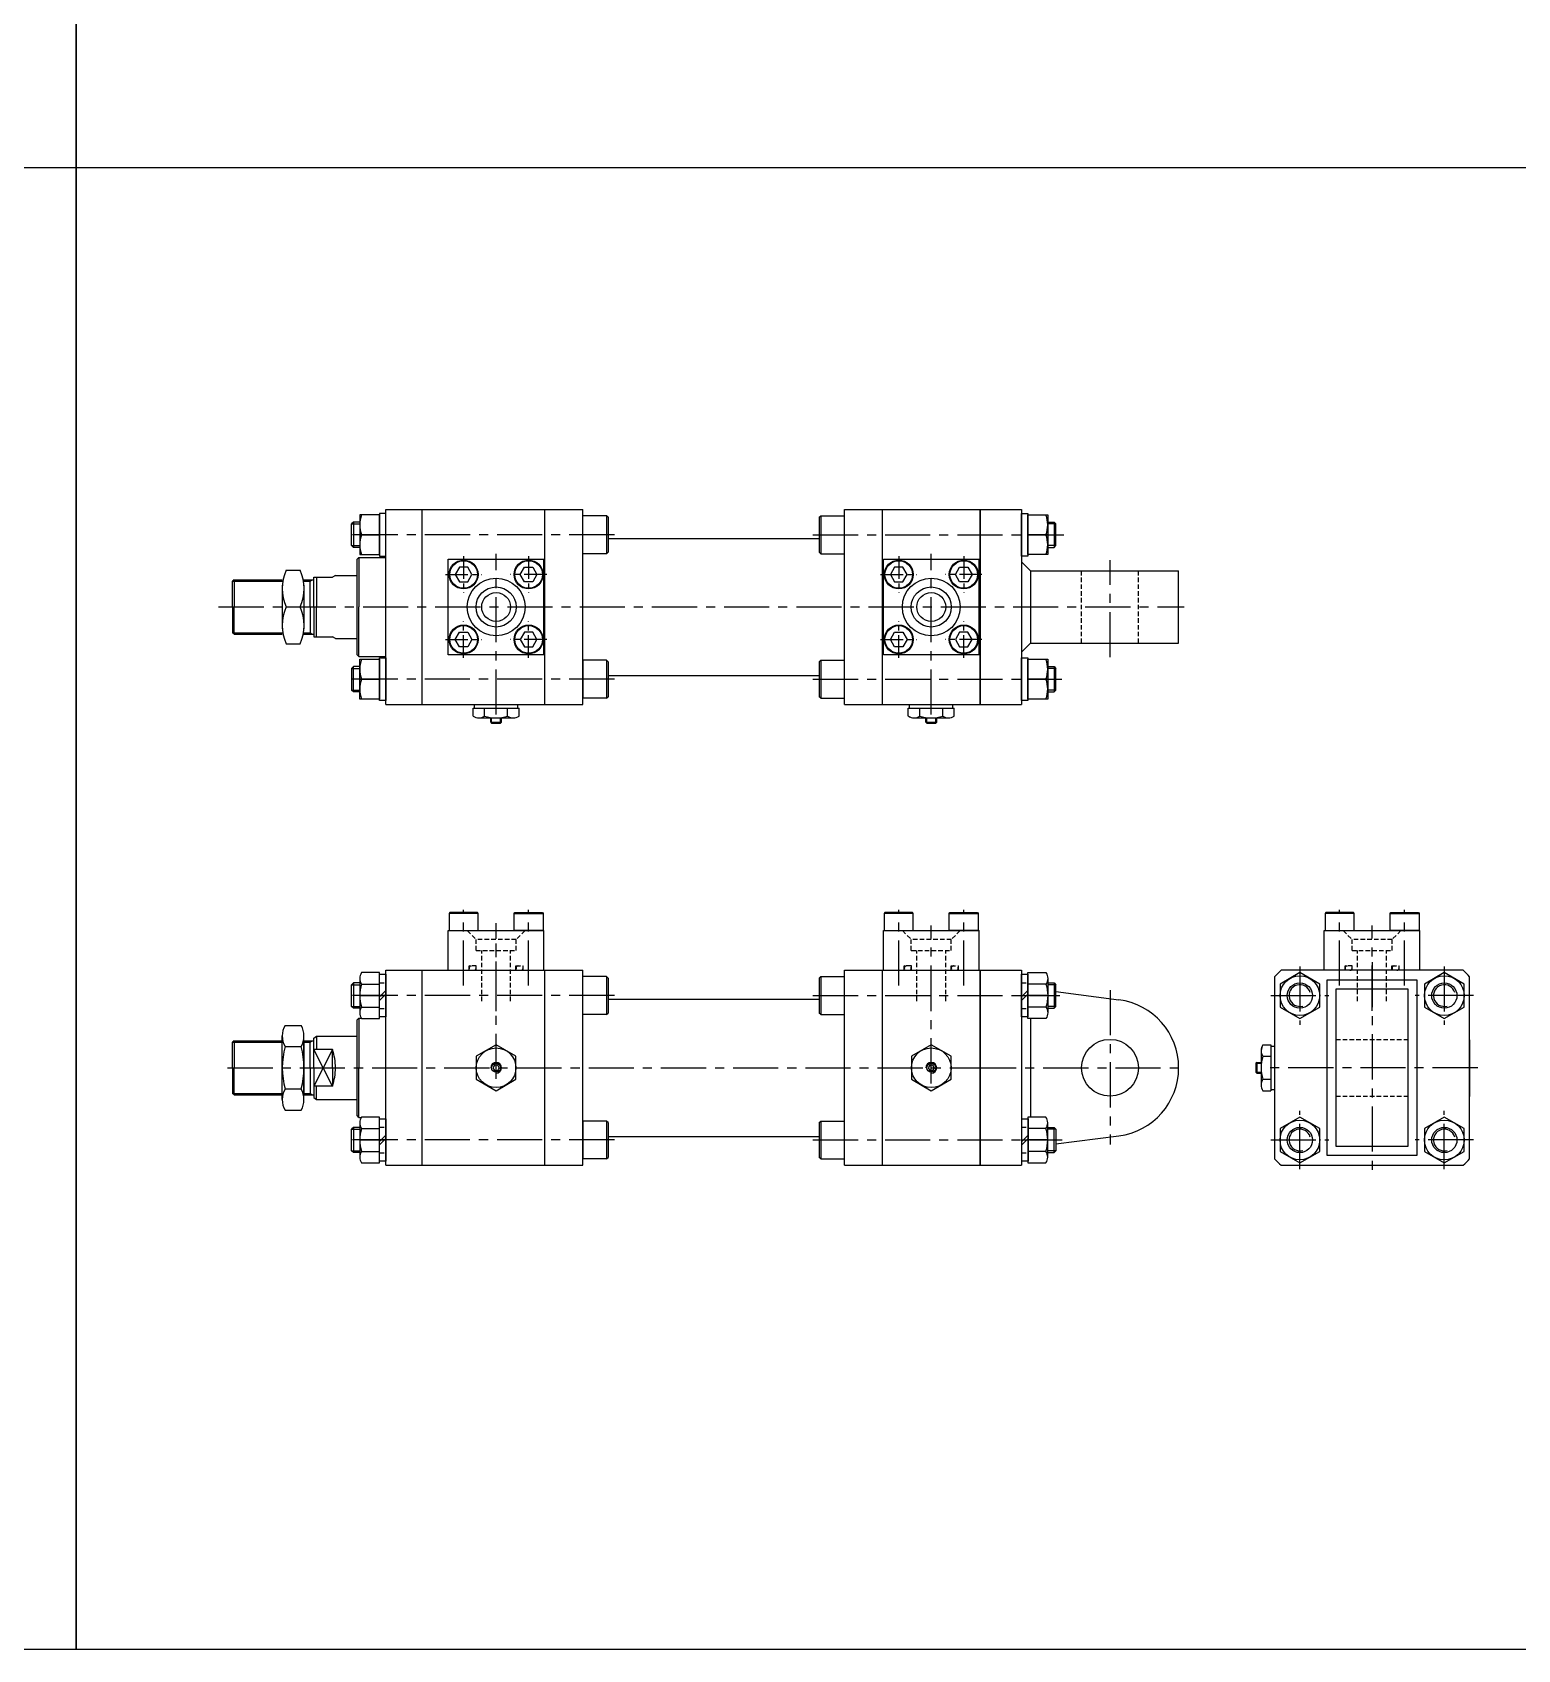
# Model space of a CAD drawing. Extents: x -819 to 10005, y 0 to 4179.
# Drawn here: x 1768 to 2590, y 2387 to 3283 of the extents above; entities that cross this region are included whole.
import ezdxf

# ---------------------------------------------------------------- set-up
doc = ezdxf.new("R2010")
doc.units = 0
doc.header["$LTSCALE"] = 10
doc.header["$MEASUREMENT"] = 0
for name, pattern in [('CENTER', [2, 1.25, -0.25, 0.25, -0.25]), ('CENTERX2', [4, 2.5, -0.5, 0.5, -0.5]), ('HIDDEN', [0.375, 0.25, -0.125])]:
    doc.linetypes.add(name, pattern=pattern)
doc.layers.get('0').update_dxf_attribs({"linetype": 'CONTINUOUS'})
doc.layers.get('DEFPOINTS').update_dxf_attribs({"linetype": 'CONTINUOUS'})
for name, color, linetype in [('BOM-UDEF', 3, 'CONTINUOUS'), ('CEN', 1, 'CENTERX2'), ('CENTER', 1, 'CENTER'), ('DIM', 2, 'CONTINUOUS'), ('HIDDEN', 2, 'HIDDEN'), ('ML', 7, 'CONTINUOUS')]:
    doc.layers.add(name, color=color, linetype=linetype)

msp = doc.modelspace()

# ---------------------------------------------------------------- linework, layer by layer
for p, q in [((1792, 2387.17), (1792, 4179.17)), ((1792, 4029.17), (1792, 2387.17)), ((5627.93, 3208.17), (0, 3208.17)), ((2021.51, 2900.92), (2022.01, 2900.42)), ((2021.51, 2900.92), (2027.51, 2900.92)), ((2022.01, 2900.42), (2027.01, 2900.42)), ((2027.51, 2900.92), (2027.01, 2900.42)), ((2262.51, 2900.92), (2263.01, 2900.42)), ((2262.51, 2900.92), (2268.51, 2900.92)), ((2263.01, 2900.42), (2268.01, 2900.42)), ((2268.51, 2900.92), (2268.01, 2900.42)), ((2445.74, 2712.53), (2445.24, 2712.03)), ((2445.24, 2712.03), (2445.24, 2707.03)), ((2445.74, 2706.53), (2445.24, 2707.03)), ((2445.74, 2712.53), (2445.74, 2706.53)), ((5627.93, 2387.17), (0, 2387.17))]:
    msp.add_line(p, q)
at = {"color": 7, "linetype": 'Continuous'}
for p, q in [((2011.8, 2904.4), (2011.8, 2908.82)), ((2011.8, 2908.82), (2024.51, 2908.82)), ((2012.51, 2910.82), (2036.51, 2910.82)), ((2012.51, 2908.82), (2012.51, 2910.82)), ((2014.98, 2903.42), (2034.03, 2903.42)), ((2018.15, 2904.4), (2018.15, 2908.82)), ((2022.01, 2900.42), (2022.01, 2903.42)), ((2024.51, 2908.82), (2037.21, 2908.82)), ((2027.01, 2900.42), (2027.01, 2903.42)), ((2030.86, 2904.4), (2030.86, 2908.82)), ((2036.51, 2908.82), (2036.51, 2910.82)), ((2037.21, 2904.4), (2037.21, 2908.82)), ((2252.8, 2904.4), (2252.8, 2908.82)), ((2252.8, 2908.82), (2265.51, 2908.82)), ((2253.51, 2910.82), (2277.51, 2910.82)), ((2253.51, 2908.82), (2253.51, 2910.82)), ((2255.98, 2903.42), (2275.03, 2903.42)), ((2259.15, 2904.4), (2259.15, 2908.82)), ((2263.01, 2900.42), (2263.01, 2903.42)), ((2265.51, 2908.82), (2278.21, 2908.82)), ((2268.01, 2900.42), (2268.01, 2903.42)), ((2271.86, 2904.4), (2271.86, 2908.82)), ((2277.51, 2908.82), (2277.51, 2910.82)), ((2278.21, 2904.4), (2278.21, 2908.82)), ((2448.24, 2719.05), (2448.24, 2700)), ((2449.22, 2722.23), (2453.64, 2722.23)), ((2449.22, 2715.88), (2453.64, 2715.88)), ((2453.64, 2722.23), (2453.64, 2709.53)), ((2453.64, 2721.53), (2455.64, 2721.53)), ((2455.64, 2721.53), (2455.64, 2697.53)), ((2445.24, 2712.03), (2448.24, 2712.03)), ((2445.24, 2707.03), (2448.24, 2707.03)), ((2453.64, 2709.53), (2453.64, 2696.82)), ((2449.22, 2703.18), (2453.64, 2703.18)), ((2453.64, 2697.53), (2455.64, 2697.53)), ((2449.22, 2696.82), (2453.64, 2696.82))]:
    msp.add_line(p, q, dxfattribs=at)
at = {"color": 3}
for p, q in [((2021.51, 2900.92), (2021.51, 2903.42)), ((2027.51, 2900.92), (2027.51, 2903.42)), ((2262.51, 2900.92), (2262.51, 2903.42)), ((2268.51, 2900.92), (2268.51, 2903.42)), ((2445.74, 2712.53), (2448.24, 2712.53)), ((2445.74, 2706.53), (2448.24, 2706.53))]:
    msp.add_line(p, q, dxfattribs=at)
at = {"color": 7, "linetype": 'Continuous'}
for points in [[(2013.51, 2703.18), (2024.51, 2696.82), (2035.51, 2703.18), (2035.51, 2715.88), (2024.51, 2722.23), (2013.51, 2715.88)], [(2254.51, 2703.18), (2265.51, 2696.82), (2276.51, 2703.18), (2276.51, 2715.88), (2265.51, 2722.23), (2254.51, 2715.88)], [(2023.64, 2711.03), (2022.77, 2709.53), (2023.64, 2708.03), (2025.37, 2708.03), (2026.24, 2709.53), (2025.37, 2711.03)], [(2264.64, 2711.03), (2263.77, 2709.53), (2264.64, 2708.03), (2266.37, 2708.03), (2267.24, 2709.53), (2266.37, 2711.03)]]:
    msp.add_lwpolyline(points, close=True, dxfattribs=at)
for centre, radius in [((2024.51, 2709.53), 11), ((2265.51, 2709.53), 11), ((2024.51, 2709.53), 2.5), ((2265.51, 2709.53), 2.5)]:
    msp.add_circle(centre, radius, dxfattribs=at)
for centre, radius, start, end in [((2014.98, 2909.04), 5.62, 235.61575, 270), ((2014.98, 2909.04), 5.62, 235.61575, 304.38425), ((2024.51, 2924.44), 21.02, 252.41205, 270), ((2024.51, 2924.44), 21.02, 270, 287.58795), ((2034.03, 2909.04), 5.62, 235.61575, 304.38425), ((2255.98, 2909.04), 5.62, 235.61575, 270), ((2255.98, 2909.04), 5.62, 235.61575, 304.38425), ((2265.51, 2924.44), 21.02, 252.41205, 270), ((2265.51, 2924.44), 21.02, 270, 287.58795), ((2275.03, 2909.04), 5.62, 235.61575, 304.38425), ((2453.86, 2719.05), 5.62, 145.61575, 180), ((2453.86, 2719.05), 5.62, 145.61575, 214.38425), ((2469.25, 2709.53), 21.02, 162.41205, 180), ((2469.25, 2709.53), 21.02, 180, 197.58795), ((2453.86, 2700), 5.62, 145.61575, 214.38425)]:
    msp.add_arc(centre, radius, start, end, dxfattribs=at)
at = {"layer": 'BOM-UDEF', "color": 0}
for p, q in [((2534.64, 2758.03), (2484.64, 2758.03)), ((2484.64, 2758.03), (2484.64, 2661.03)), ((2489.64, 2753.03), (2489.64, 2666.03)), ((2529.64, 2753.03), (2489.64, 2753.03)), ((2529.64, 2666.03), (2529.64, 2753.03)), ((2534.64, 2661.03), (2534.64, 2758.03)), ((2489.64, 2666.03), (2529.64, 2666.03)), ((2484.64, 2661.03), (2534.64, 2661.03))]:
    msp.add_line(p, q, dxfattribs=at)
at = {"layer": 'CEN'}
for p, q in [((2090.06, 3004.82), (1942.51, 3004.82)), ((2199.95, 3004.82), (2338.99, 3004.82)), ((2024.51, 2905.25), (2024.51, 2994.32)), ((2265.51, 2905.25), (2265.51, 2994.32)), ((2364.51, 2937.03), (2364.51, 2990.67)), ((1870.79, 2964.82), (2405.52, 2964.82)), ((2090.02, 2924.82), (1942.37, 2924.82)), ((2199.95, 2924.82), (2337.79, 2924.82)), ((2006.51, 2755.09), (2006.51, 2797.09)), ((2042.51, 2755.09), (2042.51, 2797.09)), ((2247.51, 2755.09), (2247.51, 2797.09)), ((2283.51, 2755.09), (2283.51, 2797.09)), ((2491.64, 2755.09), (2491.64, 2797.09)), ((2527.64, 2755.09), (2527.64, 2797.09)), ((2024.51, 2703.36), (2024.51, 2789.63)), ((2024.51, 2740.89), (2024.51, 2789.63)), ((2265.51, 2741.14), (2265.51, 2788.34)), ((2509.64, 2741.14), (2509.64, 2788.34)), ((2265.51, 2700.88), (2265.51, 2766.53)), ((2469.64, 2765.65), (2469.64, 2733.4)), ((2509.64, 2768.07), (2509.64, 2650.98)), ((2549.64, 2765.65), (2549.64, 2733.4)), ((2364.51, 2752.57), (2364.51, 2666.96)), ((2090.06, 2749.53), (1941.79, 2749.53)), ((2199.95, 2749.53), (2336.7, 2749.53)), ((2453.51, 2749.53), (2485.76, 2749.53)), ((2565.76, 2749.53), (2533.51, 2749.53)), ((1875.79, 2709.53), (2297.77, 2709.53)), ((2287.54, 2709.53), (2406.93, 2709.53)), ((2568.18, 2709.53), (2451.09, 2709.53)), ((2469.64, 2653.4), (2469.64, 2685.65)), ((2549.64, 2653.4), (2549.64, 2685.65)), ((2090.02, 2669.53), (1941.64, 2669.53)), ((2199.95, 2669.53), (2337.91, 2669.53)), ((2453.51, 2669.53), (2485.76, 2669.53)), ((2565.76, 2669.53), (2533.51, 2669.53))]:
    msp.add_line(p, q, dxfattribs=at)
at = {"layer": 'CENTER'}
for p, q in [((1948.92, 3004.82), (1960.1, 3004.82)), ((2330.1, 3004.82), (2318.92, 3004.82)), ((2006.51, 2992.91), (2006.51, 2972.73)), ((2042.51, 2992.91), (2042.51, 2972.73)), ((2247.51, 2992.91), (2247.51, 2972.73)), ((2283.51, 2992.91), (2283.51, 2972.73)), ((1996.41, 2982.82), (2016.6, 2982.82)), ((2052.6, 2982.82), (2032.41, 2982.82)), ((2237.41, 2982.82), (2257.6, 2982.82)), ((2293.6, 2982.82), (2273.41, 2982.82)), ((2006.51, 2936.73), (2006.51, 2956.91)), ((2042.51, 2936.73), (2042.51, 2956.91)), ((2247.51, 2936.73), (2247.51, 2956.91)), ((2283.51, 2936.73), (2283.51, 2956.91)), ((1996.41, 2946.82), (2016.6, 2946.82)), ((2052.6, 2946.82), (2032.41, 2946.82)), ((2237.41, 2946.82), (2257.6, 2946.82)), ((2293.6, 2946.82), (2273.41, 2946.82)), ((1948.92, 2924.82), (1960.1, 2924.82)), ((2330.1, 2924.82), (2318.92, 2924.82)), ((1948.92, 2749.53), (1960.1, 2749.53)), ((1959.92, 2749.53), (1963.6, 2749.53)), ((2315.42, 2749.53), (2319.1, 2749.53)), ((2330.1, 2749.53), (2318.92, 2749.53)), ((1948.92, 2669.53), (1960.1, 2669.53)), ((1959.92, 2669.53), (1963.6, 2669.53)), ((2315.51, 2669.53), (2319.19, 2669.53)), ((2330.1, 2669.53), (2318.92, 2669.53))]:
    msp.add_line(p, q, dxfattribs=at)
at = {"layer": 'DEFPOINTS', "color": 0, "linetype": 'ByBlock'}
for p in [(1953.89, 2737.03), (1923.51, 2693.03), (1948.51, 2682.03)]:
    msp.add_point(p, dxfattribs=at)
at = {"layer": 'DIM'}
for centre in [(2024.51, 2709.53), (2265.51, 2709.53)]:
    msp.add_arc(centre, 3, 270, 180, dxfattribs=at)
at = {"layer": 'HIDDEN'}
for p, q in [((1960.01, 2756.63), (1963.51, 2756.63)), ((2315.51, 2756.63), (2319.01, 2756.63)), ((1960.01, 2742.43), (1963.51, 2742.43)), ((2315.51, 2742.43), (2319.01, 2742.43)), ((1960.01, 2676.63), (1963.51, 2676.63)), ((2315.6, 2676.63), (2319.1, 2676.63)), ((1960.01, 2662.43), (1963.51, 2662.43)), ((2315.6, 2662.43), (2319.1, 2662.43))]:
    msp.add_line(p, q, dxfattribs=at)
at = {"layer": 'ML'}
for p, q in [((1945.51, 3011.82), (1944.51, 3010.82)), ((1944.51, 2998.82), (1944.51, 3010.82)), ((1945.51, 3011.82), (1945.51, 2997.82)), ((1949.01, 3011.82), (1945.51, 3011.82)), ((1949.01, 3015.82), (1949.01, 2993.82)), ((1960.01, 3015.82), (1949.01, 3015.82)), ((1960.01, 3016.62), (1960.01, 2993.02)), ((1963.51, 3016.62), (1960.01, 3016.62)), ((1960.01, 2993.82), (1960.01, 3015.82)), ((1963.51, 3018.82), (2072.51, 3018.82)), ((1963.51, 2910.82), (1963.51, 3018.82)), ((1963.51, 2910.82), (1963.51, 3018.82)), ((1963.51, 2993.02), (1963.51, 3016.62)), ((1983.51, 2910.82), (1983.51, 3018.82)), ((2051.51, 2910.82), (2051.51, 3018.82)), ((2072.51, 2910.82), (2072.51, 3018.82)), ((2085.71, 3015.32), (2072.51, 3015.32)), ((2085.71, 3015.32), (2085.71, 2994.32)), ((2086.51, 3014.52), (2085.71, 3015.32)), ((2086.51, 3014.52), (2086.51, 2995.12)), ((2203.51, 3014.52), (2204.31, 3015.32)), ((2203.51, 3014.52), (2203.51, 2995.12)), ((2204.31, 3015.32), (2217.51, 3015.32)), ((2204.31, 3015.32), (2204.31, 2994.32)), ((2217.51, 3018.82), (2292.51, 3018.82)), ((2217.51, 2910.82), (2217.51, 3018.82)), ((2238.51, 2910.82), (2238.51, 3018.82)), ((2292.51, 2910.82), (2292.51, 3018.82)), ((2292.51, 2910.82), (2292.51, 3018.82)), ((2292.51, 3018.82), (2315.51, 3018.82)), ((2292.51, 3018.82), (2315.51, 3018.82)), ((2292.51, 3018.82), (2292.51, 2910.82)), ((2315.51, 3018.82), (2315.51, 2910.82)), ((2315.51, 3016.62), (2319.01, 3016.62)), ((2315.51, 2993.02), (2315.51, 3016.62)), ((2319.01, 3016.62), (2319.01, 2993.02)), ((2319.01, 3015.82), (2330.01, 3015.82)), ((2319.01, 2993.82), (2319.01, 3015.82)), ((2330.01, 3015.82), (2330.01, 2993.82)), ((2330.01, 3011.82), (2333.51, 3011.82)), ((2333.51, 3011.82), (2333.51, 2997.82)), ((2333.51, 3011.82), (2334.51, 3010.82)), ((2334.51, 2998.82), (2334.51, 3010.82)), ((1960.01, 3004.82), (1949.99, 3004.82)), ((2086.51, 3002.82), (2203.51, 3002.82)), ((2319.01, 3004.82), (2329.02, 3004.82)), ((1945.51, 2997.82), (1944.51, 2998.82)), ((1949.01, 2997.82), (1945.51, 2997.82)), ((1949.01, 2993.82), (1960.01, 2993.82)), ((1960.01, 2993.02), (1963.51, 2993.02)), ((2085.71, 2994.32), (2072.51, 2994.32)), ((2085.71, 2994.32), (2086.51, 2995.12)), ((2204.31, 2994.32), (2203.51, 2995.12)), ((2204.31, 2994.32), (2217.51, 2994.32)), ((2319.01, 2993.02), (2315.51, 2993.02)), ((2330.01, 2993.82), (2319.01, 2993.82)), ((2330.01, 2997.82), (2333.51, 2997.82)), ((2333.51, 2997.82), (2334.51, 2998.82)), ((1908.26, 2985.17), (1915.96, 2985.17)), ((1948.51, 2992.32), (1947.51, 2991.32)), ((1947.51, 2938.32), (1947.51, 2991.32)), ((1948.51, 2992.32), (1948.51, 2964.82)), ((1948.51, 2992.32), (1963.51, 2992.32)), ((1998.01, 2938.32), (1998.01, 2991.32)), ((1998.01, 2991.32), (2051.01, 2991.32)), ((2051.01, 2991.32), (2051.01, 2938.32)), ((2051.01, 2938.32), (2051.01, 2991.32)), ((2239.01, 2938.32), (2239.01, 2991.32)), ((2239.01, 2991.32), (2292.01, 2991.32)), ((2292.01, 2991.32), (2292.01, 2938.32)), ((2292.01, 2938.32), (2292.01, 2991.32)), ((2292.01, 2991.32), (2292.01, 2938.32)), ((2292.01, 2938.32), (2292.01, 2991.32)), ((2315.51, 2989.82), (2320.51, 2984.82)), ((2320.51, 2984.82), (2320.51, 2944.82)), ((2320.51, 2984.82), (2402.51, 2984.82)), ((2402.51, 2944.82), (2402.51, 2984.82)), ((1879.49, 2979.82), (1878.51, 2979.07)), ((1878.51, 2964.82), (1878.51, 2979.07)), ((1879.49, 2979.82), (1906.11, 2979.82)), ((1879.49, 2979.82), (1879.49, 2964.82)), ((1906.11, 2976.94), (1906.11, 2952.7)), ((1906.11, 2976.94), (1906.11, 2952.7)), ((1918.11, 2979.82), (1923.51, 2979.82)), ((1918.11, 2976.94), (1918.11, 2952.7)), ((1918.11, 2976.94), (1918.11, 2952.7)), ((1921.51, 2964.82), (1921.51, 2979.82)), ((1923.51, 2964.82), (1923.51, 2981.32)), ((1923.51, 2981.32), (1933.98, 2981.32)), ((1925.01, 2981.32), (1925.01, 2964.82)), ((1935.51, 2982.32), (1933.98, 2981.32)), ((1935.51, 2982.32), (1947.51, 2982.32)), ((1878.51, 2964.82), (1878.51, 2950.57)), ((1879.49, 2949.82), (1879.49, 2964.82)), ((1908.26, 2964.82), (1915.96, 2964.82)), ((1921.51, 2964.82), (1921.51, 2949.82)), ((1923.51, 2964.82), (1923.51, 2948.32)), ((1925.01, 2948.32), (1925.01, 2964.82)), ((1948.51, 2937.32), (1948.51, 2964.82)), ((1879.49, 2949.82), (1878.51, 2950.57)), ((1879.49, 2949.82), (1906.11, 2949.82)), ((1918.11, 2949.82), (1923.51, 2949.82)), ((1923.51, 2948.32), (1933.98, 2948.32)), ((1935.51, 2947.32), (1933.98, 2948.32)), ((1908.26, 2944.47), (1915.96, 2944.47)), ((1935.51, 2947.32), (1947.51, 2947.32)), ((2315.51, 2939.82), (2320.51, 2944.82)), ((2320.51, 2944.82), (2402.51, 2944.82)), ((1945.51, 2931.82), (1944.51, 2930.82)), ((1944.51, 2930.82), (1944.51, 2918.82)), ((1945.51, 2917.82), (1945.51, 2931.82)), ((1949.01, 2931.82), (1945.51, 2931.82)), ((1948.51, 2937.32), (1947.51, 2938.32)), ((1948.51, 2937.32), (1963.51, 2937.32)), ((1949.01, 2935.82), (1960.01, 2935.82)), ((1949.01, 2913.82), (1949.01, 2935.82)), ((1960.01, 2913.02), (1960.01, 2936.62)), ((1960.01, 2936.62), (1963.51, 2936.62)), ((1960.01, 2935.82), (1960.01, 2913.82)), ((1963.51, 2936.62), (1963.51, 2913.02)), ((2051.01, 2938.32), (1998.01, 2938.32)), ((2072.51, 2935.32), (2072.51, 2914.32)), ((2085.71, 2935.32), (2072.51, 2935.32)), ((2085.71, 2935.32), (2085.71, 2914.32)), ((2086.51, 2934.52), (2085.71, 2935.32)), ((2086.51, 2934.52), (2086.51, 2915.12)), ((2203.51, 2934.52), (2204.31, 2935.32)), ((2203.51, 2934.52), (2203.51, 2915.12)), ((2204.31, 2935.32), (2217.51, 2935.32)), ((2204.31, 2935.32), (2204.31, 2914.32)), ((2292.01, 2938.32), (2239.01, 2938.32)), ((2315.51, 2913.02), (2315.51, 2936.62)), ((2315.51, 2936.62), (2319.01, 2936.62)), ((2319.01, 2936.62), (2319.01, 2913.02)), ((2319.01, 2913.82), (2319.01, 2935.82)), ((2319.01, 2935.82), (2330.01, 2935.82)), ((2330.01, 2935.82), (2330.01, 2913.82)), ((2330.01, 2931.82), (2333.51, 2931.82)), ((2333.51, 2931.82), (2333.51, 2917.82)), ((2333.51, 2931.82), (2334.51, 2930.82)), ((2334.51, 2918.82), (2334.51, 2930.82)), ((1960.01, 2924.82), (1949.99, 2924.82)), ((2086.51, 2926.82), (2203.51, 2926.82)), ((2319.01, 2924.82), (2329.02, 2924.82)), ((1945.51, 2917.82), (1944.51, 2918.82)), ((1949.01, 2917.82), (1945.51, 2917.82)), ((1960.01, 2913.82), (1949.01, 2913.82)), ((1963.51, 2913.02), (1960.01, 2913.02)), ((2085.71, 2914.32), (2072.51, 2914.32)), ((2085.71, 2914.32), (2086.51, 2915.12)), ((2204.31, 2914.32), (2203.51, 2915.12)), ((2204.31, 2914.32), (2217.51, 2914.32)), ((2319.01, 2913.02), (2315.51, 2913.02)), ((2330.01, 2913.82), (2319.01, 2913.82)), ((2330.01, 2917.82), (2333.51, 2917.82)), ((2333.51, 2917.82), (2334.51, 2918.82)), ((1963.51, 2910.82), (2072.51, 2910.82)), ((2217.51, 2910.82), (2292.51, 2910.82)), ((2292.51, 2910.82), (2315.51, 2910.82)), ((1998.85, 2795.53), (1998.51, 2794.93)), ((2014.16, 2795.53), (1998.85, 2795.53)), ((2014.51, 2794.93), (2014.16, 2795.53)), ((2034.51, 2794.93), (2034.85, 2795.53)), ((2034.85, 2795.53), (2050.16, 2795.53)), ((2050.16, 2795.53), (2050.51, 2794.93)), ((2239.85, 2795.53), (2239.51, 2794.93)), ((2255.16, 2795.53), (2239.85, 2795.53)), ((2255.51, 2794.93), (2255.16, 2795.53)), ((2275.51, 2794.93), (2275.85, 2795.53)), ((2275.85, 2795.53), (2291.16, 2795.53)), ((2291.16, 2795.53), (2291.51, 2794.93)), ((2483.98, 2795.53), (2483.64, 2794.93)), ((2499.29, 2795.53), (2483.98, 2795.53)), ((2499.64, 2794.93), (2499.29, 2795.53)), ((2519.64, 2794.93), (2519.98, 2795.53)), ((2519.98, 2795.53), (2535.29, 2795.53)), ((2535.29, 2795.53), (2535.64, 2794.93)), ((2014.51, 2794.93), (1998.51, 2794.93)), ((1998.51, 2794.93), (1998.51, 2785.53)), ((2014.51, 2785.53), (2014.51, 2794.93)), ((2034.51, 2794.93), (2050.51, 2794.93)), ((2034.51, 2785.53), (2034.51, 2794.93)), ((2050.51, 2794.93), (2050.51, 2785.53)), ((2255.51, 2794.93), (2239.51, 2794.93)), ((2239.51, 2794.93), (2239.51, 2785.53)), ((2255.51, 2785.53), (2255.51, 2794.93)), ((2275.51, 2794.93), (2291.51, 2794.93)), ((2275.51, 2785.53), (2275.51, 2794.93)), ((2291.51, 2794.93), (2291.51, 2785.53)), ((2499.64, 2794.93), (2483.64, 2794.93)), ((2483.64, 2794.93), (2483.64, 2785.53)), ((2499.64, 2785.53), (2499.64, 2794.93)), ((2519.64, 2794.93), (2535.64, 2794.93)), ((2519.64, 2785.53), (2519.64, 2794.93)), ((2535.64, 2794.93), (2535.64, 2785.53)), ((1998.01, 2785.53), (2051.01, 2785.53)), ((1998.01, 2763.53), (1998.01, 2785.53)), ((2050.51, 2785.53), (2034.51, 2785.53)), ((2051.01, 2763.53), (2051.01, 2785.53)), ((2239.01, 2785.53), (2292.01, 2785.53)), ((2239.01, 2763.53), (2239.01, 2785.53)), ((2291.51, 2785.53), (2275.51, 2785.53)), ((2292.01, 2763.53), (2292.01, 2785.53)), ((2483.14, 2785.53), (2536.14, 2785.53)), ((2483.14, 2763.53), (2483.14, 2785.53)), ((2535.64, 2785.53), (2519.64, 2785.53)), ((2536.14, 2763.53), (2536.14, 2785.53)), ((1963.51, 2655.53), (1963.51, 2763.53)), ((1963.51, 2763.53), (2072.51, 2763.53)), ((1963.51, 2655.53), (1963.51, 2763.53)), ((1983.51, 2655.53), (1983.51, 2763.53)), ((2051.51, 2655.53), (2051.51, 2763.53)), ((2072.51, 2655.53), (2072.51, 2763.53)), ((2085.71, 2760.03), (2072.51, 2760.03)), ((2085.71, 2760.03), (2085.71, 2739.03)), ((2086.51, 2759.23), (2085.71, 2760.03)), ((2203.51, 2759.23), (2204.31, 2760.03)), ((2204.31, 2760.03), (2217.51, 2760.03)), ((2204.31, 2760.03), (2204.31, 2739.03)), ((2217.51, 2763.53), (2292.51, 2763.53)), ((2217.51, 2655.53), (2217.51, 2763.53)), ((2238.51, 2655.53), (2238.51, 2763.53)), ((2292.51, 2655.53), (2292.51, 2763.53)), ((2292.51, 2655.53), (2292.51, 2763.53)), ((2292.51, 2763.53), (2315.51, 2763.53)), ((2292.51, 2763.53), (2315.51, 2763.53)), ((2292.51, 2763.53), (2292.51, 2655.53)), ((2315.51, 2763.53), (2315.51, 2655.53)), ((2455.64, 2759.93), (2455.64, 2659.12)), ((2560.04, 2763.53), (2459.23, 2763.53)), ((2563.64, 2659.12), (2563.64, 2759.93)), ((1945.51, 2756.53), (1944.51, 2755.53)), ((1944.51, 2743.53), (1944.51, 2755.53)), ((1945.51, 2756.53), (1945.51, 2742.53)), ((1949.01, 2756.53), (1945.51, 2756.53)), ((1949.01, 2759.05), (1949.01, 2740)), ((1949.99, 2755.88), (1960.01, 2755.88)), ((1960.01, 2748.77), (1963.51, 2752.27)), ((2086.51, 2759.23), (2086.51, 2739.83)), ((2203.51, 2759.23), (2203.51, 2739.83)), ((2315.51, 2748.77), (2319.01, 2752.27)), ((2329.02, 2755.88), (2319.01, 2755.88)), ((2330.01, 2759.05), (2330.01, 2740)), ((2330.01, 2756.53), (2333.51, 2756.53)), ((2333.51, 2756.53), (2334.51, 2755.53)), ((2333.51, 2756.53), (2333.51, 2742.53)), ((2334.51, 2743.53), (2334.51, 2755.53)), ((2334.51, 2751.72), (2369.37, 2747.21)), ((1945.51, 2742.53), (1944.51, 2743.53)), ((1949.01, 2742.53), (1945.51, 2742.53)), ((1949.99, 2743.18), (1960.01, 2743.18)), ((1960.01, 2746.79), (1963.51, 2750.29)), ((2086.51, 2747.53), (2203.51, 2747.53)), ((2315.51, 2746.79), (2319.01, 2750.29)), ((2329.02, 2743.18), (2319.01, 2743.18)), ((2330.01, 2742.53), (2333.51, 2742.53)), ((2333.51, 2742.53), (2334.51, 2743.53)), ((1907.61, 2733.03), (1916.61, 2733.03)), ((1948.51, 2737.03), (1947.51, 2736.03)), ((1947.51, 2683.03), (1947.51, 2736.03)), ((1948.51, 2737.03), (1949.86, 2737.03)), ((1948.51, 2737.03), (1948.51, 2709.53)), ((2085.71, 2739.03), (2072.51, 2739.03)), ((2085.71, 2739.03), (2086.51, 2739.83)), ((2204.31, 2739.03), (2203.51, 2739.83)), ((2204.31, 2739.03), (2217.51, 2739.03)), ((2320.51, 2736.82), (2320.51, 2682.23)), ((1879.49, 2724.53), (1878.51, 2723.78)), ((1879.49, 2724.53), (1906.11, 2724.53)), ((1879.49, 2724.53), (1879.49, 2709.53)), ((1906.11, 2691.9), (1906.11, 2727.15)), ((1918.11, 2691.9), (1918.11, 2727.15)), ((1918.11, 2691.9), (1918.11, 2727.15)), ((1918.11, 2724.53), (1923.51, 2724.53)), ((1918.11, 2724.53), (1918.11, 2694.53)), ((1921.51, 2709.53), (1921.51, 2724.53)), ((1923.51, 2726.03), (1925.01, 2727.03)), ((1923.51, 2709.53), (1923.51, 2726.03)), ((1925.01, 2727.03), (1947.51, 2727.03)), ((1925.01, 2727.03), (1925.01, 2719.64)), ((2563.63, 2725.03), (2563.65, 2693.65)), ((1878.51, 2709.53), (1878.51, 2723.78)), ((1907.61, 2721.28), (1916.61, 2721.28)), ((1933.98, 2719.64), (1923.51, 2719.64)), ((1933.98, 2709.53), (1933.98, 2719.64)), ((1878.51, 2709.53), (1878.51, 2695.28)), ((1879.49, 2694.53), (1879.49, 2709.53)), ((1921.51, 2709.53), (1921.51, 2694.53)), ((1923.51, 2709.53), (1923.51, 2693.03)), ((1933.98, 2709.53), (1933.98, 2699.41)), ((1948.51, 2682.03), (1948.51, 2709.53)), ((1907.61, 2697.78), (1916.61, 2697.78)), ((1933.98, 2699.41), (1923.51, 2699.41)), ((1925.01, 2692.03), (1925.01, 2699.41)), ((1879.49, 2694.53), (1878.51, 2695.28)), ((1879.49, 2694.53), (1906.11, 2694.53)), ((1918.11, 2694.53), (1923.51, 2694.53)), ((1923.51, 2693.03), (1925.01, 2692.03)), ((1925.01, 2692.03), (1947.51, 2692.03)), ((1907.61, 2686.03), (1916.61, 2686.03)), ((1948.51, 2682.03), (1947.51, 2683.03)), ((1948.51, 2682.03), (1949.86, 2682.03)), ((1949.01, 2679.05), (1949.01, 2660)), ((2085.71, 2680.03), (2072.51, 2680.03)), ((2072.51, 2680.03), (2072.51, 2659.03)), ((2085.71, 2680.03), (2085.71, 2659.03)), ((2086.51, 2679.23), (2085.71, 2680.03)), ((2086.51, 2679.23), (2086.51, 2659.83)), ((2203.51, 2679.23), (2204.31, 2680.03)), ((2203.51, 2679.23), (2203.51, 2659.83)), ((2204.31, 2680.03), (2217.51, 2680.03)), ((2204.31, 2680.03), (2204.31, 2659.03)), ((2330.01, 2660), (2330.01, 2679.05)), ((1945.51, 2676.53), (1944.51, 2675.53)), ((1944.51, 2663.53), (1944.51, 2675.53)), ((1945.51, 2676.53), (1945.51, 2662.53)), ((1949.01, 2676.53), (1945.51, 2676.53)), ((1949.99, 2675.88), (1960.01, 2675.88)), ((1960.01, 2668.77), (1963.51, 2672.27)), ((1960.01, 2666.79), (1963.51, 2670.29)), ((2086.51, 2671.53), (2203.51, 2671.53)), ((2315.6, 2668.77), (2319.1, 2672.27)), ((2315.6, 2666.79), (2319.1, 2670.29)), ((2329.02, 2675.88), (2319.01, 2675.88)), ((2330.01, 2676.53), (2333.51, 2676.53)), ((2333.51, 2662.53), (2333.51, 2676.53)), ((2333.51, 2676.53), (2334.51, 2675.53)), ((2334.51, 2675.53), (2334.51, 2663.53)), ((2334.51, 2667.33), (2369.37, 2671.84)), ((1945.51, 2662.53), (1944.51, 2663.53)), ((1949.01, 2662.53), (1945.51, 2662.53)), ((1949.99, 2663.18), (1960.01, 2663.18)), ((2329.02, 2663.18), (2319.01, 2663.18)), ((2330.01, 2662.53), (2333.51, 2662.53)), ((2333.51, 2662.53), (2334.51, 2663.53)), ((1963.51, 2655.53), (2072.51, 2655.53)), ((2085.71, 2659.03), (2072.51, 2659.03)), ((2085.71, 2659.03), (2086.51, 2659.83)), ((2204.31, 2659.03), (2203.51, 2659.83)), ((2204.31, 2659.03), (2217.51, 2659.03)), ((2217.51, 2655.53), (2292.51, 2655.53)), ((2292.51, 2655.53), (2315.51, 2655.53)), ((2459.23, 2655.53), (2560.04, 2655.53))]:
    msp.add_line(p, q, dxfattribs=at)
at = {"layer": 'ML', "color": 2}
for p, q in [((1944.51, 3010.82), (1949.01, 3010.82)), ((2334.51, 3010.82), (2330.01, 3010.82)), ((1944.51, 2998.82), (1949.01, 2998.82)), ((2334.51, 2998.82), (2330.01, 2998.82)), ((1878.51, 2979.07), (1906.11, 2979.07)), ((1918.11, 2979.07), (1921.51, 2979.07)), ((1921.51, 2979.07), (1922.79, 2979.82)), ((1878.51, 2950.57), (1906.11, 2950.57)), ((1918.11, 2950.57), (1921.51, 2950.57)), ((1921.51, 2950.57), (1922.79, 2949.82)), ((1944.51, 2930.82), (1949.01, 2930.82)), ((2334.51, 2930.82), (2330.01, 2930.82)), ((1944.51, 2918.82), (1949.01, 2918.82)), ((2334.51, 2918.82), (2330.01, 2918.82)), ((1944.51, 2755.53), (1949.01, 2755.53)), ((2334.51, 2755.53), (2330.01, 2755.53)), ((1944.51, 2743.53), (1949.01, 2743.53)), ((2334.51, 2743.53), (2330.01, 2743.53)), ((1921.51, 2723.78), (1922.79, 2724.53)), ((1878.51, 2723.78), (1906.11, 2723.78)), ((1918.11, 2723.78), (1921.51, 2723.78)), ((1928.74, 2709.53), (1923.51, 2719.64)), ((1933.98, 2719.64), (1928.74, 2709.53)), ((1928.74, 2709.53), (1923.51, 2699.41)), ((1933.98, 2699.41), (1928.74, 2709.53)), ((1878.51, 2695.28), (1906.11, 2695.28)), ((1918.11, 2695.28), (1921.51, 2695.28)), ((1921.51, 2695.28), (1922.79, 2694.53)), ((1944.51, 2675.53), (1949.01, 2675.53)), ((2334.51, 2675.53), (2330.01, 2675.53)), ((1944.51, 2663.53), (1949.01, 2663.53)), ((2334.51, 2663.53), (2330.01, 2663.53))]:
    msp.add_line(p, q, dxfattribs=at)
at = {"layer": 'ML', "color": 2, "linetype": 'HIDDEN'}
for p, q in [((2348.76, 2944.82), (2348.76, 2984.82)), ((2380.26, 2944.82), (2380.26, 2984.82)), ((2008.51, 2785.53), (2013.41, 2780.63)), ((2035.61, 2780.63), (2013.41, 2780.63)), ((2013.41, 2774.53), (2013.41, 2780.63)), ((2013.41, 2774.53), (2013.41, 2780.63)), ((2040.51, 2785.53), (2035.61, 2780.63)), ((2035.61, 2774.53), (2035.61, 2780.63)), ((2249.51, 2785.53), (2254.41, 2780.63)), ((2276.61, 2780.63), (2254.41, 2780.63)), ((2254.41, 2774.53), (2254.41, 2780.63)), ((2254.41, 2774.53), (2254.41, 2780.63)), ((2281.51, 2785.53), (2276.61, 2780.63)), ((2276.61, 2774.53), (2276.61, 2780.63)), ((2493.64, 2785.53), (2498.54, 2780.63)), ((2520.74, 2780.63), (2498.54, 2780.63)), ((2498.54, 2774.53), (2498.54, 2780.63)), ((2498.54, 2774.53), (2498.54, 2780.63)), ((2525.64, 2785.53), (2520.74, 2780.63)), ((2520.74, 2774.53), (2520.74, 2780.63)), ((2013.41, 2774.53), (2035.61, 2774.53)), ((2016.51, 2746.51), (2016.51, 2774.53)), ((2032.51, 2746.51), (2032.51, 2774.53)), ((2254.41, 2774.53), (2276.61, 2774.53)), ((2257.51, 2746.51), (2257.51, 2774.53)), ((2273.51, 2746.51), (2273.51, 2774.53)), ((2498.54, 2774.53), (2520.74, 2774.53)), ((2501.64, 2746.51), (2501.64, 2774.53)), ((2517.64, 2746.51), (2517.64, 2774.53)), ((2013.51, 2765.93), (2009.51, 2765.93)), ((2009.51, 2763.53), (2009.51, 2765.93)), ((2013.51, 2763.53), (2013.51, 2765.93)), ((2035.51, 2763.53), (2035.51, 2765.93)), ((2035.51, 2765.93), (2039.51, 2765.93)), ((2039.51, 2763.53), (2039.51, 2765.93)), ((2254.51, 2765.93), (2250.51, 2765.93)), ((2250.51, 2763.53), (2250.51, 2765.93)), ((2254.51, 2763.53), (2254.51, 2765.93)), ((2276.51, 2763.53), (2276.51, 2765.93)), ((2276.51, 2765.93), (2280.51, 2765.93)), ((2280.51, 2763.53), (2280.51, 2765.93)), ((2498.64, 2765.93), (2494.64, 2765.93)), ((2494.64, 2763.53), (2494.64, 2765.93)), ((2498.64, 2763.53), (2498.64, 2765.93)), ((2520.64, 2763.53), (2520.64, 2765.93)), ((2520.64, 2765.93), (2524.64, 2765.93)), ((2524.64, 2763.53), (2524.64, 2765.93)), ((2489.64, 2725.28), (2529.64, 2725.28)), ((2489.64, 2693.78), (2529.64, 2693.78))]:
    msp.add_line(p, q, dxfattribs=at)
at = {"layer": 'ML'}
for points in [[(2004.2, 2978.82), (2008.81, 2978.82), (2011.12, 2982.82), (2008.81, 2986.82), (2004.2, 2986.82), (2001.89, 2982.82), (2004.2, 2978.82)], [(2044.81, 2978.82), (2040.2, 2978.82), (2037.89, 2982.82), (2040.2, 2986.82), (2044.81, 2986.82), (2047.12, 2982.82), (2044.81, 2978.82)], [(2245.2, 2978.82), (2249.81, 2978.82), (2252.12, 2982.82), (2249.81, 2986.82), (2245.2, 2986.82), (2242.89, 2982.82), (2245.2, 2978.82)], [(2285.81, 2978.82), (2281.2, 2978.82), (2278.89, 2982.82), (2281.2, 2986.82), (2285.81, 2986.82), (2288.12, 2982.82), (2285.81, 2978.82)], [(2004.2, 2950.82), (2008.81, 2950.82), (2011.12, 2946.82), (2008.81, 2942.82), (2004.2, 2942.82), (2001.89, 2946.82), (2004.2, 2950.82)], [(2044.81, 2950.82), (2040.2, 2950.82), (2037.89, 2946.82), (2040.2, 2942.82), (2044.81, 2942.82), (2047.12, 2946.82), (2044.81, 2950.82)], [(2245.2, 2950.82), (2249.81, 2950.82), (2252.12, 2946.82), (2249.81, 2942.82), (2245.2, 2942.82), (2242.89, 2946.82), (2245.2, 2950.82)], [(2285.81, 2950.82), (2281.2, 2950.82), (2278.89, 2946.82), (2281.2, 2942.82), (2285.81, 2942.82), (2288.12, 2946.82), (2285.81, 2950.82)], [(1960.01, 2761.33), (1963.51, 2761.33), (1963.51, 2737.73), (1960.01, 2737.73), (1960.01, 2761.33)], [(2315.51, 2761.33), (2319.01, 2761.33), (2319.01, 2737.73), (2315.51, 2737.73), (2315.51, 2761.33)], [(1960.01, 2681.33), (1963.51, 2681.33), (1963.51, 2657.73), (1960.01, 2657.73), (1960.01, 2681.33)], [(2315.6, 2681.33), (2319.1, 2681.33), (2319.1, 2657.73), (2315.6, 2657.73), (2315.6, 2681.33)]]:
    msp.add_lwpolyline(points, dxfattribs=at)
for points in [[(1960.01, 2762.23), (1949.99, 2762.23, 0.309401), (1949.99, 2755.88, 0.154701), (1949.99, 2743.18, 0.309401), (1949.99, 2736.82), (1960.01, 2736.82), (1960.01, 2762.23)], [(2319.01, 2762.23), (2329.02, 2762.23, -0.309401), (2329.02, 2755.88, -0.154701), (2329.02, 2743.18, -0.309401), (2329.02, 2736.82), (2319.01, 2736.82), (2319.01, 2762.23)], [(1960.01, 2682.23), (1949.99, 2682.23, 0.309401), (1949.99, 2675.88, 0.154701), (1949.99, 2663.18, 0.309401), (1949.99, 2656.82), (1960.01, 2656.82), (1960.01, 2682.23)], [(2319.01, 2656.82), (2329.02, 2656.82, 0.309401), (2329.02, 2663.18, 0.154701), (2329.02, 2675.88, 0.309401), (2329.02, 2682.23), (2319.01, 2682.23), (2319.01, 2656.82)]]:
    msp.add_lwpolyline(points, format="xyb", dxfattribs=at)
for points in [[(2469.64, 2762.23), (2458.64, 2755.88), (2458.64, 2743.18), (2469.64, 2736.82), (2480.64, 2743.18), (2480.64, 2755.88)], [(2549.64, 2762.23), (2538.64, 2755.88), (2538.64, 2743.18), (2549.64, 2736.82), (2560.64, 2743.18), (2560.64, 2755.88)], [(2469.64, 2682.23), (2458.64, 2675.88), (2458.64, 2663.18), (2469.64, 2656.82), (2480.64, 2663.18), (2480.64, 2675.88)], [(2549.64, 2682.23), (2538.64, 2675.88), (2538.64, 2663.18), (2549.64, 2656.82), (2560.64, 2663.18), (2560.64, 2675.88)]]:
    msp.add_lwpolyline(points, close=True, dxfattribs=at)
for centre, radius in [((2006.51, 2982.82), 8), ((2006.51, 2982.82), 7.65), ((2042.51, 2982.82), 8), ((2042.51, 2982.82), 7.65), ((2247.51, 2982.82), 8), ((2247.51, 2982.82), 7.65), ((2283.51, 2982.82), 8), ((2283.51, 2982.82), 7.65), ((2024.51, 2964.82), 16), ((2024.51, 2964.82), 11.1), ((2265.51, 2964.82), 16), ((2265.51, 2964.82), 11.1), ((2024.51, 2964.82), 8), ((2265.51, 2964.82), 8), ((2006.51, 2946.82), 8), ((2006.51, 2946.82), 7.65), ((2042.51, 2946.82), 8), ((2042.51, 2946.82), 7.65), ((2247.51, 2946.82), 8), ((2247.51, 2946.82), 7.65), ((2283.51, 2946.82), 8), ((2283.51, 2946.82), 7.65), ((2469.64, 2749.53), 11), ((2549.64, 2749.53), 11), ((2469.64, 2749.53), 7), ((2549.64, 2749.53), 7), ((2364.51, 2709.53), 15.75), ((2469.64, 2669.53), 11), ((2549.64, 2669.53), 11), ((2469.64, 2669.53), 7), ((2549.64, 2669.53), 7)]:
    msp.add_circle(centre, radius, dxfattribs=at)
for centre, radius, start, end in [((1964.89, 3010.32), 15.89, 159.74384, 200.25616), ((2314.12, 3010.32), 15.89, 339.74384, 20.25616), ((1964.89, 2999.32), 15.89, 159.74384, 200.25616), ((2314.12, 2999.32), 15.89, 339.74384, 20.25616), ((1930.36, 2975), 24.33, 155.28034, 204.71966), ((1893.85, 2975), 24.33, 335.28034, 24.71966), ((1930.36, 2954.65), 24.33, 155.28034, 204.71966), ((1893.85, 2954.65), 24.33, 335.28034, 24.71966), ((1964.89, 2930.32), 15.89, 159.74384, 200.25616), ((2314.12, 2930.32), 15.89, 339.74384, 20.25616), ((1964.89, 2919.32), 15.89, 159.74384, 200.25616), ((2314.12, 2919.32), 15.89, 339.74384, 20.25616), ((2509.64, 2709.53), 73.87, 133.02649, 136.97351), ((2509.64, 2709.53), 73.87, 43.02649, 46.97351), ((2364.51, 2709.53), 38, 277.36109, 82.63891), ((1918.36, 2727.15), 12.26, 151.35456, 208.64544), ((1905.85, 2727.15), 12.26, 331.35456, 28.64544), ((1952.88, 2709.53), 46.77, 165.44999, 194.55001), ((1871.34, 2709.53), 46.77, 345.44999, 14.55001), ((1901.18, 2709.53), 34.33, 0, 17.13988), ((1901.18, 2709.53), 34.33, 342.86012, 0), ((1918.36, 2691.9), 12.26, 151.35456, 208.64544), ((1905.85, 2691.9), 12.26, 331.35456, 28.64544), ((2509.64, 2709.53), 73.87, 223.02649, 226.97351), ((2509.64, 2709.53), 73.87, 313.02649, 316.97351)]:
    msp.add_arc(centre, radius, start, end, dxfattribs=at)
at = {"layer": 'ML', "color": 2, "linetype": 'HIDDEN'}
for centre, start, end in [((2010.74, 2764.73), 90, 270), ((2012.26, 2764.73), 270, 90), ((2036.75, 2764.73), 90, 270), ((2038.27, 2764.73), 270, 90), ((2251.74, 2764.73), 90, 270), ((2253.26, 2764.73), 270, 90), ((2277.75, 2764.73), 90, 270), ((2279.27, 2764.73), 270, 90), ((2495.87, 2764.73), 90, 270), ((2497.39, 2764.73), 270, 90), ((2521.88, 2764.73), 90, 270), ((2523.4, 2764.73), 270, 90)]:
    msp.add_arc(centre, 1.2, start, end, dxfattribs=at)
at = {"layer": 'ML', "color": 2}
for centre in [(2469.64, 2749.53), (2549.64, 2749.53), (2469.64, 2669.53), (2549.64, 2669.53)]:
    msp.add_arc(centre, 6, 15.87485, 285.26837, dxfattribs=at)

doc.saveas('drawing.dxf')
